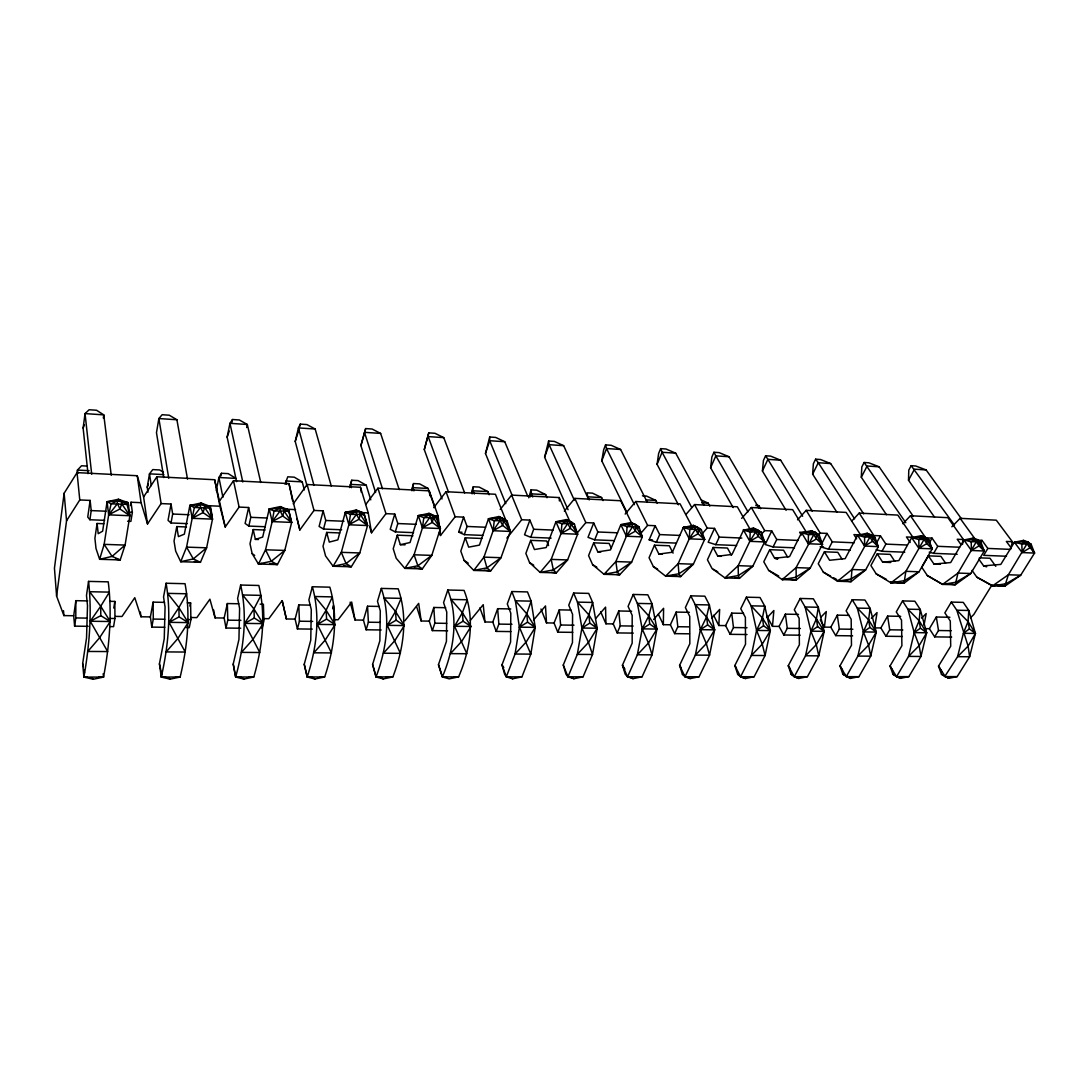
<?xml version="1.0" encoding="UTF-8"?>
<svg xmlns="http://www.w3.org/2000/svg" width="1089" height="1089" viewBox="0 0 1089 1089"><rect width="100%" height="100%" fill="white"/><g stroke="black" fill="none" stroke-linecap="round" stroke-linejoin="round"><path stroke-width="1.5" d="M877.271 553.865L882.648 562.196L898.82 560.617L911.67 537.653L921.063 535.72L925.296 537.34L926.753 539.463L926.739 543.629L932.198 548.856L919.062 571.766L904.033 583.228L890.965 582.846L876.209 573.876L870.887 565.531L877.271 553.865L890.203 554.369L894.736 561.284M88.168 626.325L74.61 626.148L75.794 617.939L75.849 600.679L87.719 600.91M527.743 496.216L504.738 441.726L495.686 437.424L489.71 437.016L489.696 440.718L485.476 453.473L505.745 503.635M397.294 535.175L393.224 548.761L396.205 558.276L404.836 568.376L422.328 568.894L431.788 555.376L440.392 528.546L432.319 522.407L428.943 513.368L418.326 515.614L410.063 542.526L400.33 544.677L397.294 535.175L412.962 535.788M689.446 633.812L674.636 633.635L670.375 624.773L663.337 624.678L663.596 608.302L653.604 619.491M824.414 551.81L829.587 560.263L845.159 558.643L857.601 535.23L867.116 533.27L871.295 534.917L872.711 537.068L872.602 541.301L878.319 546.637L865.592 569.969L851.067 581.662L837.536 581.254L823.352 572.161L818.247 563.68L824.414 551.81L837.795 552.327L842.151 559.351M934.539 517.166L908.512 480.235L908.784 470.108L911.166 465.684L915.795 466.01L926.126 469.944L961.519 518.895M489.138 494.733L487.899 491.588L479.16 487.082L473.307 486.769L472.136 493.848M769.719 549.673L774.66 558.262L789.593 556.574L801.586 532.739L811.251 530.738L815.362 532.398L816.709 534.59L816.505 538.905L822.494 544.323L810.216 568.104L796.236 580.029L782.242 579.607L768.657 570.377L763.784 561.774L769.719 549.673L783.576 550.217L787.742 557.35M886.46 514.689L861.304 477.241L861.807 466.977L864.121 462.485L868.899 462.811L879.122 466.8L913.358 516.431M747.04 634.533L730.12 634.329L725.628 625.617L718.822 625.508L719.652 609.432L711.838 617.98M836.842 512.129L812.639 474.164L813.374 463.751L815.62 459.19L820.534 459.517L830.648 463.56L863.645 513.872M944.762 676.528L957.599 656.681L968.107 646.104L975.431 633.444L969.401 628.925L968.026 621.574L968.802 610.48L963.261 602.38L951.31 602.094L944.857 612.862L950.289 621.002L950.711 646.185L938.514 666.1L941.481 674.282L948.927 678.297L957.177 676.609L969.618 656.762L975.431 633.444L968.802 610.48L956.809 610.235L951.31 602.094M713.118 547.468L717.801 556.207L732.039 554.451L743.528 530.139L753.343 528.097L757.386 529.798L758.665 532.017L758.339 536.401L764.641 541.941L752.839 566.185L739.472 578.341L724.961 577.905L712.043 568.54L707.428 559.787L713.118 547.468L727.452 548.026L731.413 555.281M800.156 635.2L783.794 634.996L779.071 626.42L772.482 626.325L773.857 610.507L767.105 617.722M786.095 510.305L762.423 470.993L763.43 460.429L765.594 455.787L770.658 456.128L780.636 460.198L812.299 511.231M654.475 545.194L658.886 554.07L672.362 552.246L683.32 527.457L693.285 525.374L697.259 527.09L698.457 529.363L698.022 533.814L689.269 538.824L678.148 563.666L665.597 576.135L653.4 566.634L649.058 557.745L654.475 545.194L669.34 545.766L673.056 553.13M892.966 674.268L896.533 676.65L908.553 656.395L919.157 645.627L926.644 632.777L920.45 628.19L919.116 620.716L920.246 609.445L914.883 601.223L902.55 600.924L896.274 611.868L901.529 620.145L901.896 645.723L890.026 665.964L892.966 674.268L900.48 678.352L908.852 676.637L920.954 656.463L926.644 632.777L920.246 609.445L907.872 609.187L902.55 600.924M733.156 507.597L710.6 467.712L711.866 456.999L713.948 452.275L719.189 452.629L729.004 456.74L758.992 508.114M852.605 635.853L835.712 635.636L830.784 627.21L824.414 627.101L826.292 611.569L820.63 617.463M593.696 542.826L597.807 551.851L610.466 549.945L620.825 524.667L630.953 522.543L634.833 524.285L635.962 526.586L635.391 531.133L626.379 536.224L615.857 561.57L604.027 574.311L592.62 564.66L588.577 555.621L593.696 542.826L609.105 543.425L611.188 547.917M463.615 517.139L458.673 532.113L464.322 534.658L467.058 526.45L463.615 517.139L455.148 516.758L440.501 535.489L438.105 515.995L429.229 490.84L377.91 488.185L385.955 513.654L371.526 532.78L368.232 512.865L360.473 487.287L307.125 484.523L314 510.442L299.829 529.962L288.993 483.584L233.509 480.712L239.104 507.079L225.219 527.022L214.642 479.732L156.884 476.751L161.104 503.581L147.519 523.972L143.598 496.938L137.241 475.73L77.06 472.612L64.128 493.263L54.45 568.213L56.601 596.132L63.897 615.598L73.698 615.748L75.849 600.679M56.601 596.132L66.552 520.787L64.128 493.263M858.962 676.664L846.235 676.677L857.887 656.082L863.4 631.906L868.614 619.818L870.111 608.37L864.952 600.025L852.211 599.712L846.126 610.847L851.176 619.246L851.475 645.246L839.973 665.815L842.886 674.254L850.468 678.406L858.962 676.664L870.71 656.163L876.25 632.083L870.111 608.37L857.329 608.098L852.211 599.712M77.074 473.116L77.469 470.08L81.512 465.779L87.311 466.092M87.991 473.661L83.118 428.018L85.051 413.602L89.121 409.75L96.553 410.254L103.768 414.868L111.241 475.253M904.033 583.228L905.871 571.33L924.098 539.354L928.849 539.817L932.198 548.856L918.898 548.312L911.67 537.653L925.296 537.34L928.849 539.817L924.901 538.238M66.552 520.787L79.769 499.946L90.128 500.409L87.746 517.084L89.897 519.752L104.653 520.338M103.319 418.053L103.768 414.868L85.051 413.602L91.694 474.246M89.897 519.752L91.204 510.591L90.128 500.409M678.42 504.792L657.075 464.322L658.641 453.446L660.628 448.641L666.046 449.008L675.697 453.174L704.134 505.296M88.549 581.39L86.494 595.343L87.501 605.688L86.535 638.004L82.669 663.623L83.894 677.099L93.286 679.25L103.523 677.086C109.431 645.763 112.249 613.597 108.233 581.853L88.549 581.39C92.116 613.311 89.421 645.559 83.894 677.099L103.523 677.086L103.183 673.737M97.084 523.482L94.906 538.279L96.009 548.529L99.63 559.297L120.212 559.909L125.085 545.072L129.877 515.737L128.134 502.655L118.442 499.266L107.09 501.716L102.652 531.146L98.214 533.692L97.084 523.482L103.836 523.741M464.649 492.963L443.768 437.642L434.96 433.286L428.767 432.864L424.288 449.594L442.025 498.953M530.67 540.362L534.44 549.537L546.202 547.563L555.934 521.767L566.212 519.603L569.996 521.372L571.044 523.714L570.323 528.342L561.039 533.528L551.17 559.392L540.144 572.406L529.581 562.618L525.864 553.416L530.67 540.362L546.651 540.988L548.57 545.562M113.773 608.057L114.862 601.427L109.771 601.319M130.462 505.541L131.007 502.233L141.08 502.696L147.519 523.972M114.862 601.427L114.93 618.511L113.596 626.638L110.207 626.597M131.007 502.233L132.368 512.334L130.884 521.386L127.604 521.25M807.425 676.691L794.262 676.705L805.533 655.769L810.883 631.171L816.41 618.892L818.315 607.267L813.347 598.787L800.184 598.46L794.303 609.786L799.149 618.321L799.38 644.756L788.273 665.665L791.145 674.241L794.262 676.705L798.809 678.461L807.425 676.691L818.778 655.85L824.182 631.361L818.315 607.267L805.098 606.981L800.184 598.46M147.968 492.174L147.233 487.232L149.492 473.851L152.773 469.59L159.756 469.972L163.418 472.367M627.005 512.538L601.781 460.824L603.646 449.798L605.552 444.897L611.133 445.278L620.607 449.485L647.37 502.369M434.879 507.651L428.113 488.457L419.619 483.884L413.561 483.557L411.928 490.758M326.673 532.426L329.286 542.091L337.862 539.858L345.295 512.361L356.089 510.06L363.835 513.191L367.538 525.551L359.057 519.262L356.525 514.212L356.089 510.06L363.835 513.191L367.538 525.551L359.778 552.953L351.311 566.784L333.111 566.253L325.584 555.989L323.025 546.297L326.673 532.426L339.7 532.929M164.834 627.278L151.807 627.114L150.391 616.918L153.1 602.149L164.507 602.367M161.104 503.581L171.027 504.03L168.046 520.338L171.014 522.979L187.39 523.632M151.807 627.114L153.29 619.069L153.1 602.149M171.014 522.979L172.675 514.035L171.027 504.03M465.248 537.816L468.665 547.154L479.446 545.099L488.485 518.745L498.925 516.54L502.614 518.337L503.554 520.733L502.696 525.429L493.126 530.724L483.952 557.132L473.783 570.432L464.159 560.481L460.797 551.129L465.248 537.816L481.828 538.47M924.003 625.263L926.181 613.57L921.621 618.144M166.113 583.255L163.554 596.908L165.065 607.063L164.248 638.739L159.43 663.841L161.281 677.045L170.075 679.155L180.148 677.045C187.444 646.58 190.738 614.713 185.035 583.704L166.113 583.255C171.422 614.441 168.237 646.376 161.281 677.045L180.148 677.045L175.479 676.99M176.758 526.586L174.036 541.056L175.669 551.116L180.706 561.706L200.444 562.305L206.624 547.808L212.491 519.14L210.027 506.317L201.043 503.023L189.881 505.419L184.354 534.168L178.419 536.605L176.758 526.586L186.464 526.967M568.063 509.706L544.609 457.217L548.611 441.018L554.383 441.413L563.653 445.673L588.605 499.347M754.146 676.718L740.561 676.732L751.383 655.442L756.583 630.436L762.423 617.939L764.764 606.124L760.027 597.507L746.414 597.18L740.751 608.697L745.38 617.368L745.529 644.252L734.844 665.515L737.675 674.241L740.561 676.732L745.407 678.529L754.146 676.718L765.091 655.524L770.331 630.613L764.764 606.124L751.097 605.838L746.414 597.18M528.737 497.809L531.078 489.859L536.754 490.159L545.698 494.624L547.046 497.714M189.922 606.11L190.589 602.857L187.322 602.802M209.578 509.012L210.231 505.786L219.91 506.222L225.219 527.022M962.472 544.446L963.452 539.531L947.866 517.683L910.486 515.75L902.849 523.755M216.235 490.608L218.903 477.499L221.475 473.279L228.214 473.633L235.877 478.384L218.903 477.499L222.918 497.305M236.572 481.665L227.138 437.125L229.956 423.322L232.474 419.51L239.362 419.973L247.312 424.479L260.761 482.481M190.589 602.857L190.902 619.627L189.268 627.577L186.015 627.536M220.931 475.879L221.475 473.279M231.916 422.26L232.474 419.51M246.659 427.528L247.312 424.479L229.956 423.322L242.806 481.991M418.326 515.614L423.812 517.629L433.354 517.615L440.392 528.546L436.131 516.417L428.93 515.029L418.326 515.614L422.45 527.811L440.392 528.546L436.131 516.417L428.943 513.368L432.51 515.192L433.354 517.615L432.319 522.407L422.45 527.811L414.065 554.791L404.836 568.376L417.863 565.763L431.788 555.376L414.065 554.791L417.863 565.763L422.328 568.894L414.364 567.845M240.751 628.217L226.008 628.04L224.143 618.035L227.356 603.551L238.818 603.769M239.104 507.079L248.632 507.515L245.107 523.455L248.837 526.082L265.24 526.736M226.008 628.04L227.778 620.158L227.356 603.551M248.837 526.082L250.783 517.329L248.632 507.515M485.476 453.473L489.71 437.016M240.655 585.038L237.633 598.419L239.607 608.383L238.94 639.447L233.223 664.059L235.646 677.004L243.895 679.073L253.791 677.004C262.367 647.397 266.111 615.748 258.842 585.474L240.655 585.038C247.543 615.489 243.922 647.193 235.646 677.004L253.791 677.004L249.068 676.95M253.22 529.567L250.007 543.724L252.131 553.593L258.461 564.02L277.409 564.592L284.787 550.435L291.648 522.407L288.531 509.829L280.186 506.616L269.214 508.958L262.694 537.068L255.37 539.409L253.22 529.567L265.076 530.03M1010.891 548.162L1012.375 541.723L996.299 520.188L960.117 518.323L951.854 526.79M699.07 676.759L685.008 676.759L695.367 655.102L700.377 629.66L706.57 616.959L709.375 604.939L704.869 596.173L690.794 595.846L685.376 607.567L689.745 616.374L689.827 643.722L679.59 665.352L682.395 674.227L685.008 676.759L690.195 678.583L699.07 676.759L709.552 655.197L714.615 629.85L709.375 604.939L695.218 604.64L690.794 595.846M285.087 484.21L287.755 476.819L294.261 477.173L302.225 481.855L304.348 489.941M306.989 485.803L295.228 441.44L298.44 427.909L300.265 424.125L306.907 424.574L315.17 429.025L331.301 486.116M299.625 426.82L300.265 424.125M262.054 628.489L263.946 620.689L263.402 604.245L260.135 604.177M345.295 512.361L350.467 514.389L360.255 514.389L367.538 525.551L348.861 524.775L345.295 512.361L359.52 511.912L360.255 514.389L359.057 519.262L348.861 524.775L341.32 552.341L333.111 566.253L346.03 563.571L359.778 552.953L341.32 552.341L346.03 563.571L351.311 566.784L343.443 565.708M424.288 449.594L428.767 432.864M312.271 629.115L297.406 628.925L295.105 619.096L298.781 604.912L310.351 605.13M314 510.442L323.147 510.85L319.104 526.45L323.528 529.05L341.66 529.771M297.406 628.925L299.421 621.206L298.781 604.912M323.528 529.05L325.774 520.488L323.147 510.85M837.536 581.254L851.925 569.52L865.592 569.969L850.945 579.008L837.536 581.254L837.836 580.097M312.352 586.753L308.895 599.876L311.291 609.663L310.76 640.128L304.239 664.263L307.193 676.977L314.912 679.005L324.658 676.963C334.391 648.214 338.543 616.701 329.844 587.175L312.352 586.753C320.697 616.469 316.64 648.009 307.193 676.977L324.658 676.963L319.867 676.909M349.61 487.545L351.747 480.249L358.022 480.589L366.258 485.218L370.764 499.837M375.596 492.487L360.908 445.592L365.659 428.576L372.07 429.012L380.619 433.408L399.214 489.601M350.386 485.286L351.747 480.249M365.659 428.576L360.908 445.592M642.074 676.786L627.523 676.786L637.378 654.761L642.197 628.857L648.745 615.938L652.039 603.714L647.805 594.812L633.226 594.458L628.081 606.396L632.178 615.353L632.164 643.177L622.445 665.188L625.195 674.214L627.523 676.786L633.063 678.651L642.074 676.786L652.066 654.843L656.926 629.061L652.039 603.714L637.392 603.401L633.226 594.458M332.621 608.697L333.493 605.566L334.228 621.71M272.427 509.108L269.214 508.958L274.047 511.013L284.093 511.013L291.648 522.407L272.168 521.604L269.214 508.958L279.587 508.318L288.531 509.829L291.648 522.407L282.691 515.995L280.2 510.836L280.186 506.616L283.48 508.495L284.093 511.013L282.691 515.995L272.168 521.604L265.539 549.795L258.461 564.02L261.728 563.435M381.164 629.973L366.135 629.782L363.44 620.131L367.551 606.219L379.244 606.437M385.955 513.654L394.749 514.049L390.243 529.336L395.307 531.908L413.561 532.644M366.135 629.782L368.381 622.214L367.551 606.219M395.307 531.908L397.812 523.537L394.749 514.049M381.341 588.414L377.488 601.278L380.292 610.888L379.87 640.781L372.601 664.453L376.059 676.936L383.287 678.923L392.87 676.922C403.665 649.03 408.212 617.599 398.193 588.822L381.341 588.414C391.046 617.381 386.595 648.826 376.059 676.936L392.87 676.922L386.418 676.854M412.078 488.498L413.561 483.557M583.078 676.813L567.995 676.827L577.306 654.394L581.907 628.026L588.85 614.877L592.661 602.448L588.713 593.396L573.617 593.029L568.757 605.185L572.569 614.305L572.46 642.605L563.272 665.011L565.981 674.2L567.995 676.827L573.93 678.719L583.078 676.813L592.525 654.489L597.18 628.23L592.661 602.448L577.483 602.122L573.617 593.029M193.243 505.568L189.881 505.419L200.117 504.738L210.027 506.317L209.578 508.032L212.491 519.14L192.168 518.31L189.881 505.419L194.332 507.501L200.117 504.738L201.043 503.023L204.174 504.928L204.65 507.488L203.058 512.579L192.168 518.31L186.559 547.127L180.706 561.706L193.311 558.902L206.624 547.808L186.559 547.127L193.311 558.902L200.444 562.305L194.318 561.42M295.228 441.44L298.985 429.515M471.7 491.602L473.307 486.769M447.606 630.803L432.347 630.613L429.284 621.125L433.803 607.471L445.673 607.703M432.347 630.613L434.824 623.18L433.803 607.471M447.797 590.007L443.577 602.625L446.749 612.059L446.436 641.421L438.472 664.644L442.379 676.895L449.158 678.855L458.592 676.882C470.353 649.82 475.267 618.443 464.037 590.401L447.797 590.007C458.741 618.239 453.909 649.629 442.379 676.895L458.592 676.882L453.718 676.841M518.677 676.827L521.944 676.854L506.317 676.854L515.043 654.026L519.399 627.155L526.763 613.774L531.133 601.142L527.498 591.926L511.844 591.545L507.297 603.932L510.795 613.202L510.591 642.02L502.002 664.835L504.629 674.186L506.317 676.854L512.66 678.787L521.944 676.854L530.819 654.121L535.244 627.373L531.133 601.142L515.396 600.801L511.844 591.545M227.138 437.125L229.248 431.067M107.09 501.716L117.163 501.022L128.134 502.655L127.045 504.384L129.877 515.737L108.655 514.852L107.09 501.716L111.119 503.826L117.163 501.022L118.442 499.266L121.396 501.212L121.737 503.826L119.913 508.999L108.655 514.852L104.149 544.364L99.63 559.297L112.058 556.411L125.085 545.072L104.149 544.364L112.058 556.411L120.212 559.909L115.706 559.242M530.357 496.856L531.418 493.875L531.078 489.859M544.609 457.217L549.115 444.693L548.611 441.018M510.891 631.593L496.176 631.402L492.786 622.091L497.659 608.683L510.755 608.942M506.889 538.102L521.726 519.739L529.88 520.106L524.544 534.781L530.738 537.313L551.116 538.116M496.176 631.402L498.857 624.106L497.659 608.683M530.738 537.313L533.692 529.268L529.88 520.106M147.233 487.232L148.39 484.156M462.362 612.644L467.331 599.78L451.009 599.426L462.362 612.644L471.006 626.488L461.79 641.258L450.465 653.631L466.827 653.727L454.562 626.27L462.362 612.644L463.084 621.206L471.006 626.488L454.562 626.27L463.084 621.206M601.781 460.824L606.546 448.545L605.552 444.897M572.76 632.355L557.759 632.178L554.056 623.017L559.27 609.854L570.935 610.085M576.204 534.182L585.841 522.611L593.696 522.965L588.006 537.34L594.689 539.858L614.332 540.634M968.026 621.574L963.384 633.281L957.599 656.681L969.618 656.762L968.107 646.104L956.809 610.235L968.026 621.574L975.431 633.444L963.384 633.281L969.401 628.925M557.759 632.178L560.631 625.004L559.27 609.854M594.689 539.858L597.847 531.976L593.696 522.965M919.116 620.716L914.202 632.6L908.553 656.395L920.954 656.463L919.157 645.627L914.202 632.6L907.872 609.187L919.116 620.716L926.644 632.777L914.202 632.6L920.45 628.19M657.075 464.322L662.098 452.262L660.628 448.641M83.118 428.018L84.425 424.887M395.525 611.46L401.133 598.365L384.186 597.997L395.525 611.46L404.318 625.576L394.844 640.631L383.423 653.223L400.425 653.332L387.262 625.345L395.525 611.46L396.137 620.186L404.318 625.576L387.262 625.345L396.137 620.186M633.294 633.117L617.204 632.913L613.216 623.915L618.743 610.983L631.62 611.228M676.31 543.098L656.327 542.308L649.167 539.817L655.197 525.715L647.628 525.388L641.135 532.943M617.204 632.913L620.24 625.876L618.743 610.983M656.327 542.308L659.662 534.576L655.197 525.715M710.6 467.712L715.841 455.869L713.948 452.275M670.375 624.773L676.187 612.086L689.364 612.331M701.752 534.236L707.21 528.056L714.52 528.383L708.177 542.213L715.745 544.677L736.64 545.507M674.636 633.635L677.821 626.72L676.187 612.086M715.745 544.677L719.257 537.095L714.52 528.383M762.423 470.993L767.881 459.354L765.594 455.787M326.101 610.235L332.39 596.895L314.789 596.513L326.101 610.235L335.072 624.623L325.312 639.964L313.809 652.815L331.464 652.91L317.335 624.378L326.101 610.235L326.591 619.124L335.072 624.623L317.335 624.378L326.591 619.124M725.628 625.617L731.713 613.134L743.542 613.352M761.415 534.277L764.709 530.629L771.747 530.942L765.145 544.514L773.095 546.964L794.453 547.808M730.12 634.329L733.469 627.536L731.713 613.134M773.095 546.964L776.756 539.518L771.747 530.942M812.639 474.164L818.288 462.73L815.62 459.19M779.071 626.42L785.387 614.155L798.482 614.4M821.678 543.779L827.027 533.419L820.221 533.106L818.002 535.502M253.941 608.955L260.965 595.37L242.67 594.975L253.941 608.955L263.075 623.629L253.029 639.27L241.445 652.379L259.795 652.488L244.63 623.371L253.941 608.955L254.309 618.021L263.075 623.629L244.63 623.371L254.309 618.021M861.304 477.241L867.143 465.997L879.122 466.8M783.794 634.996L787.265 628.312L785.387 614.155M823.502 546.882L820.153 546.746L828.47 549.169L832.268 541.859L827.027 533.419M908.512 480.235L914.515 469.168L926.126 469.944M830.784 627.21L837.332 615.135L849.161 615.367M876.482 543.084L880.429 535.815L873.854 535.516L859.207 513.096L851.598 521.236M835.712 635.636L839.32 629.074L837.332 615.135M876.196 549.7L881.967 551.293L885.888 544.119L880.429 535.815M996.489 585.297L1004.779 586.236L1020.706 575.196L1034.55 553.076L1031.174 544.337L1026.927 543.901L1008.373 574.774L1004.779 586.236L992.542 585.868L976.806 577.143L972.041 570.405M178.868 607.621L186.695 593.777L167.652 593.369L178.868 607.621L188.193 622.595L177.834 638.549L166.168 651.916L185.266 652.039L168.999 622.336L178.868 607.621L179.1 616.878L188.193 622.595L168.999 622.336L179.1 616.878M950.275 584.18L955.244 584.752L970.748 573.508L984.252 551.007L980.876 542.118L976.384 541.669L957.993 573.086L955.244 584.752L942.598 584.385L927.324 575.537L921.811 567.315L928.386 555.853L940.896 556.343L945.592 563.149M871.363 618.389L877.04 612.576L874.685 627.863L880.851 627.958L887.617 616.088L900.712 616.347M929.611 542.404L932.048 538.116L937.724 546.31L959.627 547.236M880.851 627.958L885.983 636.262L889.699 629.81L887.617 616.088M929.203 552.164L933.668 553.348L937.724 546.31M871.295 535.842L874.984 537.435L871.295 534.917L857.601 535.23L864.543 546.065L878.319 546.637L874.984 537.435L869.948 536.945L851.925 569.52L851.067 581.662L846.099 581.077M924.874 628.625L929.366 628.693L936.322 617.014L949.907 617.272M980.318 543.166L981.992 540.362L987.846 548.42L1010.674 549.387M929.366 628.693L934.675 636.874L938.5 630.517L936.322 617.014M987.846 548.42L983.694 555.349L1006.467 556.248M812.517 532.276L808.446 534.617L808.229 543.738L816.505 538.905L811.251 530.738L819.187 534.971L815.362 532.398L801.586 532.739L808.229 543.738L822.494 544.323L819.187 534.971L813.864 534.468L796.073 567.628L782.242 579.607L795.623 577.32L810.216 568.104L796.073 567.628L796.236 580.029L786.353 578.844M100.719 606.246L109.39 592.13L89.57 591.708L100.719 606.246L110.234 621.52L99.548 637.8L87.801 651.453L107.688 651.562L90.237 621.247L100.719 606.246L100.801 615.68L110.234 621.52L90.237 621.247L100.801 615.68M992.093 584.766L973.797 614.523L970.367 617.899M754.432 529.662L750.212 532.045L749.831 541.328L758.339 536.401L753.343 528.097L761.347 532.412L757.386 529.798L743.528 530.139L749.831 541.328L764.641 541.941L761.347 532.412L755.712 531.895L749.831 541.328L738.179 565.681L724.961 577.905L738.328 575.564L752.839 566.185L738.179 565.681L738.328 575.564L739.472 578.341L734.531 577.742M694.183 526.953L689.813 529.377L689.269 538.824L704.624 539.463L698.022 533.814L693.285 525.374L701.357 529.771L695.395 529.227L689.269 538.824L683.32 527.457L697.259 527.09L701.357 529.771L704.624 539.463L693.366 564.184L680.639 576.585L665.597 576.135L678.923 573.753L693.366 564.184L678.148 563.666L678.923 573.753L680.639 576.585L672.457 575.577M631.647 524.136L632.777 526.45L626.379 536.224L642.319 536.891L639.093 527.022L634.833 524.285L620.825 524.667L626.379 536.224L627.101 526.613L631.647 524.136L630.953 522.543L636.67 525.374L638.086 528.247M143.598 496.938L156.884 476.751M572.392 522.502L566.688 521.223L561.965 523.727L561.039 533.528L555.934 521.767L561.965 523.727L567.737 523.564L570.323 528.342L577.619 534.223L574.42 524.163L566.212 519.603L567.737 523.564L561.039 533.528L577.619 534.223L567.573 559.95L556.343 572.882L540.144 572.406L553.348 569.915L567.573 559.95L551.17 559.392L553.348 569.915L556.343 572.882L551.483 572.269M219.91 500.477L233.509 480.712M500.11 520.569L503.554 520.733L510.36 531.446L505.595 519.521L499.17 518.187L494.256 520.746L493.126 530.724L488.485 518.745L494.256 520.746L500.11 520.569L502.696 525.429L510.36 531.446L507.202 521.182L498.925 516.54L500.11 520.569L493.126 530.724L510.36 531.446L501.008 557.704L490.622 570.935L473.783 570.432L486.919 567.873L501.008 557.704L483.952 557.132L486.919 567.873L490.622 570.935L484.197 570.091M782.242 579.607L783.045 578.45M429.774 517.466L422.45 527.811L423.812 517.629L428.93 515.029M293.254 503.88L307.125 484.523M356.525 514.212L348.861 524.775L350.467 514.389L355.79 511.748M280.2 510.836L272.168 521.604L274.047 511.013L279.587 508.318M365.822 504.438L377.91 488.185M200.117 504.738L200.594 507.311L192.168 518.31L194.332 507.501L209.578 508.032L204.174 504.928M433.749 507.637L446.027 491.711L495.441 494.27L505.323 519.004L502.015 518.854M117.163 501.022L117.503 503.635L108.655 514.852L111.119 503.826L127.045 504.384L121.396 501.212M404.877 620.757L418.68 603.388L421.184 621.002L429.284 621.125M500.205 509.421L511.612 495.1L559.229 497.564L570.037 521.903M470.325 620.431L483.23 604.681L484.973 621.969L492.786 622.091M564.333 511.136L574.815 498.381L620.73 500.749L631.674 523.196M533.515 620.104L545.494 605.933L546.515 622.908L554.056 623.017M625.168 514.049L635.758 501.525L680.053 503.826L691.746 525.919M976.697 540.552L977.446 539.681L980.876 542.118L978.085 541.07M595.669 618.525L605.566 607.145L605.933 623.806L613.216 623.915M686.016 514.403L694.564 504.575L737.321 506.793L750.525 529.989M741.663 518.364L751.342 507.515L792.656 509.652L806.527 532.494M797.529 519.821L806.187 510.346L846.126 512.415L860.609 534.917L853.953 534.617L856.635 538.81M890.965 582.846L905.871 571.33L919.062 571.766L904.387 580.655L890.965 582.846L890.788 581.689M1026.764 542.785L1027.853 541.954L1031.174 544.337L1028.234 543.302M942.598 584.385L957.993 573.086L970.748 573.508L956.033 582.234L942.598 584.385L927.324 575.537M992.542 585.868L1008.373 574.774L1020.706 575.196L1005.964 583.758L992.542 585.868L976.806 577.143M869.88 627.414L863.4 631.906L868.586 645.151L870.71 656.163L857.887 656.082L868.586 645.151L876.25 632.083L868.614 619.818L857.329 608.098L863.4 631.906L876.25 632.083L869.88 627.414L868.614 619.818M817.608 626.611L810.883 631.171L816.314 644.647L818.778 655.85L805.533 655.769L816.314 644.647L824.182 631.361L816.41 618.892L805.098 606.981L810.883 631.171L824.182 631.361L817.608 626.611L816.41 618.892M763.566 625.794L756.583 630.436L762.273 644.13L765.091 655.524L751.383 655.442L762.273 644.13L770.331 630.613L762.423 617.939L751.097 605.838L756.583 630.436L770.331 630.613L763.566 625.794L762.423 617.939M707.632 624.936L700.377 629.66L706.339 643.599L709.552 655.197L695.367 655.102L706.339 643.599L714.615 629.85L706.57 616.959L695.218 604.64L700.377 629.66L714.615 629.85L707.632 624.936L706.57 616.959M649.738 624.051L642.197 628.857L648.445 643.041L652.066 654.843L637.378 654.761L648.445 643.041L656.926 629.061L648.745 615.938L637.392 603.401L642.197 628.857L656.926 629.061L649.738 624.051L648.745 615.938M589.762 623.139L581.907 628.026L588.455 642.469L592.525 654.489L577.306 654.394L588.455 642.469L597.18 628.23L588.85 614.877L577.483 602.122L581.907 628.026L597.18 628.23L589.762 623.139L588.85 614.877M1027.853 541.954L1023.524 540.375L1014.404 542.24L1022.135 552.572L1034.55 553.076L1027.853 541.954L1025.375 541.846L1021.822 544.037L1014.404 542.24L1000.818 564.401L983.626 565.858L978.807 559.133M527.58 622.187L519.399 627.155L530.819 654.121L515.043 654.026L526.286 641.884L535.244 627.373L526.763 613.774L515.396 600.801L519.399 627.155L535.244 627.373L527.58 622.187L526.763 613.774M977.446 539.681L973.158 538.089L963.915 539.981L971.402 550.476L984.252 551.007L977.446 539.681L974.873 539.572L971.211 541.805L963.915 539.981L950.683 562.55L933.967 564.061L928.386 555.853M924.098 539.354L918.844 539.491L918.898 548.312L926.739 543.629L924.098 539.354L922.642 537.217L918.844 539.491L911.67 537.653M869.948 536.945L864.625 537.095L864.543 546.065L872.602 541.301L869.948 536.945L868.546 534.794L864.625 537.095L857.601 535.23M639.502 531.133L642.319 536.891L631.647 562.101L619.641 574.774L604.027 574.311L606.614 573.141M258.461 564.02L271.243 561.284L284.787 550.435L265.539 549.795L271.243 561.284L277.409 564.592L269.65 563.503M333.111 566.253L335.916 565.654M604.027 574.311L617.3 571.861L631.647 562.101L615.857 561.57L617.3 571.861L619.641 574.774L616.374 574.366M798.809 678.461L794.262 676.705L788.273 665.665L789.784 668.156M745.407 678.529L740.561 676.732L734.844 665.515L736.409 668.047M499.17 518.187L488.485 518.745L491.588 518.895M566.688 521.223L555.934 521.767L559.229 521.917M981.42 547.086L984.252 551.007L979.038 545.875L974.873 539.572L963.915 539.981L967.1 540.117M1032.603 550.503L1034.55 553.076L1025.375 541.846L1014.404 542.24L1017.494 542.376M445.619 676.786L442.379 676.895L438.472 664.644M634.833 524.285L639.093 527.022L627.101 526.613L620.825 524.667M695.395 529.227L689.813 529.377L683.32 527.457L686.71 527.607M755.712 531.895L750.212 532.045L743.528 530.139M813.864 534.468L808.446 534.617L801.586 532.739L804.744 532.875M976.384 541.669L971.211 541.805L971.402 550.476L979.038 545.875L978.957 541.778M1026.927 543.901L1021.822 544.037L1022.135 552.572L1029.581 548.039L1029.404 544.01M311.604 676.868L307.193 676.977L304.239 664.263M240.723 676.895L235.646 677.004L233.223 664.059M165.61 676.963L161.281 677.045L161.676 674.105L159.43 663.841M83.894 677.099L87.161 677.031M908.852 676.637L896.533 676.65L890.026 665.964L892.544 670.184M957.177 676.609L945.238 676.623L941.481 674.282M98.922 677.031L103.523 677.086M885.983 636.262L902.345 636.466M934.675 636.874L951.663 637.092M115.611 616.388L121.995 616.483L134.777 597.698L140.971 616.769L150.391 616.918M190.698 617.517L196.823 617.613L209.905 599.209L215.078 617.885L224.143 618.035M262.912 618.62L268.806 618.702L282.16 600.652L286.38 618.974L295.105 619.096M333.847 619.682L338.107 619.75L351.693 602.054L355.041 620.009L363.44 620.131M75.794 617.939L87.202 618.116M110.03 618.443L114.93 618.511M153.29 619.069L164.738 619.246M187.621 619.573L190.902 619.627M227.778 620.158L240.928 620.349M299.421 621.206L312.679 621.397M368.381 622.214L380.115 622.377M434.824 623.18L446.721 623.357M498.857 624.106L511.98 624.296M560.631 625.004L573.998 625.209M620.24 625.876L633.158 626.066M677.821 626.72L689.378 626.883M733.469 627.536L747.027 627.727M787.265 628.312L800.388 628.503M839.32 629.074L852.864 629.265M889.699 629.81L902.822 630M938.5 630.517L951.201 630.708M255.37 539.409L258.501 539.518M400.33 544.677L405.054 544.84M597.807 551.851L600.897 551.96M658.886 554.07L662.194 554.178M717.801 556.207L721 556.316M777.75 558.385L774.66 558.262L777.56 559.297M882.648 562.196L890.775 562.482M933.967 564.061L940.256 564.279M986.661 565.967L983.626 565.858L986.593 566.824M979.365 557.84L989.969 558.249L995.782 566.307M458.673 532.113L461.995 532.235M649.167 539.817L652.474 539.953M464.322 534.658L482.767 535.393M828.47 549.169L850.386 550.04M881.967 551.293L904.768 552.205M933.668 553.348L957.204 554.287M91.204 510.591L106.028 511.217M129.074 512.198L132.368 512.334M172.675 514.035L189.118 514.729M250.783 517.329L267.254 518.024M325.774 520.488L343.961 521.263M397.812 523.537L416.121 524.299M467.058 526.45L485.558 527.239M533.692 529.268L553.117 530.084M597.847 531.976L617.545 532.807M659.662 534.576L679.699 535.42M719.257 537.095L741.813 538.048M776.756 539.518L798.169 540.416M832.268 541.859L854.239 542.785M885.888 544.119L907.123 545.017M286.271 509.189L295.555 509.611M360.799 512.538L368.232 512.865M433.803 515.805L438.105 515.995M685.117 527.062L688.085 527.199M743.392 529.676L746.237 529.798M805.139 532.439L799.625 532.194L801.341 535.026M932.048 538.116L925.691 537.843L910.486 515.75M963.452 539.531L957.231 539.246L961.07 544.663M981.992 540.362L975.839 540.09L960.117 518.323M1012.375 541.723L1006.345 541.451L1011.313 548.121M124.895 502.519L128.134 502.655M285.304 509.679L288.531 509.829M360.459 513.042L363.835 513.191M567.737 523.564L574.42 524.163L569.996 521.372M859.207 513.096L897.826 515.097L912.895 537.258L906.456 536.972L910.173 542.472M642.456 495.822L646.444 496.039L655.755 500.382L657.293 503.39M89.094 470.693L77.469 470.08L77.809 473.429M163.895 474.613L149.492 473.851L151.276 485.599M302.225 481.855L285.849 480.998L286.666 484.251M366.258 485.218L350.467 484.387L351.434 487.654M428.113 488.457L412.854 487.654L413.956 490.867M487.899 491.588L473.143 490.812L474.355 493.984M545.698 494.624L531.418 493.875L532.752 496.979M601.618 497.55L592.484 493.14L586.985 492.854L587.801 496.829L601.618 497.55L603.061 500.6M645.723 499.865L655.755 500.382M701.697 502.791L708.177 503.132L709.81 506.099M755.848 505.636L758.979 505.8L760.694 508.726M187.526 479.16L176.894 419.755L158.871 418.557L156.476 432.66L163.745 477.554M315.17 429.025L298.44 427.909L313.918 485.218M380.619 433.408L364.475 432.333L382.484 488.743M443.768 437.642L428.181 436.594L448.518 492.133M504.738 441.726L489.696 440.718L512.184 495.413M563.653 445.673L549.115 444.693L574.298 500.11M620.607 449.485L606.546 448.545L634.383 504.656M675.697 453.174L662.098 452.262L691.733 507.556M729.004 456.74L715.841 455.869L747.993 511.844M780.636 460.198L767.881 459.354L802.675 516.254M830.648 463.56L818.288 462.73L854.593 518.827M284.093 511.013L288.667 511.531L283.48 508.495M894.096 582.084L902.373 583.037M360.255 514.389L364.502 514.879L359.52 511.912M433.354 517.615L437.288 518.092L432.51 515.192M503.554 520.733L507.202 521.182L502.614 518.337M896.356 676.555L900.48 678.352M756.229 504.588L758.979 505.8M701.411 500.069L708.177 503.132M686.315 676.664L690.195 678.583M629.251 676.691L633.063 678.651M570.2 676.732L573.93 678.719M876.209 573.876L886.405 579.348M823.352 572.161L830.594 576.135M833.493 577.715L836.393 579.307M509.026 676.759L512.66 678.787M768.657 570.377L778.73 576.027M713.472 569.356L717.76 571.82M653.4 566.634L657.647 569.139M176.894 419.755L169.299 415.208L162.138 414.718L158.871 418.557L168.741 478.194M592.62 564.66L596.813 567.206M383.287 678.923L379.857 676.827L376.059 676.936L372.601 664.453M869.907 534.985L867.116 533.27L868.546 534.794M529.581 562.618L533.733 565.191M682.395 674.227L685.008 675.847M737.675 674.241L741.459 676.637M464.159 560.481L468.243 563.122M312.706 677.576L314.912 679.005M791.145 674.241L794.779 676.609M923.622 537.394L921.063 535.72L922.642 537.217M842.886 674.254L850.468 678.406L848.93 676.582M241.785 677.63L243.895 679.073M975.513 539.736L973.158 538.089L974.873 539.572M252.131 553.593L254.703 555.444M168.06 677.685L170.075 679.155M697.259 527.09L698.58 528.138M91.381 677.739L93.286 679.25M1023.524 540.375L1025.375 541.846M947.144 676.528L948.927 678.297L945.238 676.623L938.514 666.1L941.781 671.654M911.166 465.684L954.495 525.116M864.121 462.485L905.789 522.706M757.386 529.798L758.243 530.792M930.374 546.202L932.198 548.856L926.753 539.463M121.737 503.826L129.877 515.737L119.913 508.999L117.503 503.635M204.65 507.488L212.491 519.14L203.058 512.579L200.594 507.311M875.679 542.581L878.319 546.637L872.711 537.068M503.758 667.557L502.002 664.835L506.317 676.854M624.923 669.122L622.445 665.188L627.523 676.786M571.044 523.714L577.619 534.223L574.352 526.899M681.21 667.925L679.59 665.352L685.008 676.759M806.187 510.346L820.221 533.106M635.962 526.586L642.319 536.891L635.391 531.133L632.777 526.45M819.132 538.851L822.494 544.323L816.709 534.59M698.457 529.363L704.624 539.463L701.602 533.801M842.559 670.116L839.973 665.815L846.235 676.677L845.146 674.418M758.665 532.017L764.641 541.941L761.442 536.373M820.276 619.995L824.414 627.101M751.342 507.515L764.709 530.629M766.942 616.197L772.482 626.325M694.564 504.575L707.21 528.056M713.554 615.231L718.822 625.508M635.758 501.525L647.628 525.388M658.369 614.223L663.337 624.678M587.801 496.829L589.231 499.892M574.815 498.381L585.841 522.611M600.624 611.664L605.933 623.806M815.362 532.398L815.77 533.365M511.612 495.1L521.726 519.739M540.974 609.023L546.515 622.908M563.272 665.011L567.995 676.827M446.027 491.711L455.148 516.758M479.909 607.853L484.973 621.969M439.398 532.344L440.501 535.489M416.638 606.655L421.184 621.002M369.593 526.368L371.526 532.78M350.154 602.149L355.041 620.009M296.957 518.541L299.829 529.962M282.242 600.788L286.38 618.974M288.993 483.584L292.601 500.749M82.669 663.623L83.281 666.618M83.894 669.599L84.506 672.594M214.642 479.732L219.91 506.222M210.231 505.786L212.137 515.696M213.648 609.976L215.078 617.885M360.473 487.287L361.303 492.255M137.241 475.73L141.08 502.696M140.331 611.936L140.971 616.769M429.229 490.84L429.856 495.699M77.06 472.612L79.769 499.946M73.698 615.748L74.61 626.148M63.502 610.67L63.897 615.598M559.229 497.564L559.392 500.967"/></g></svg>
